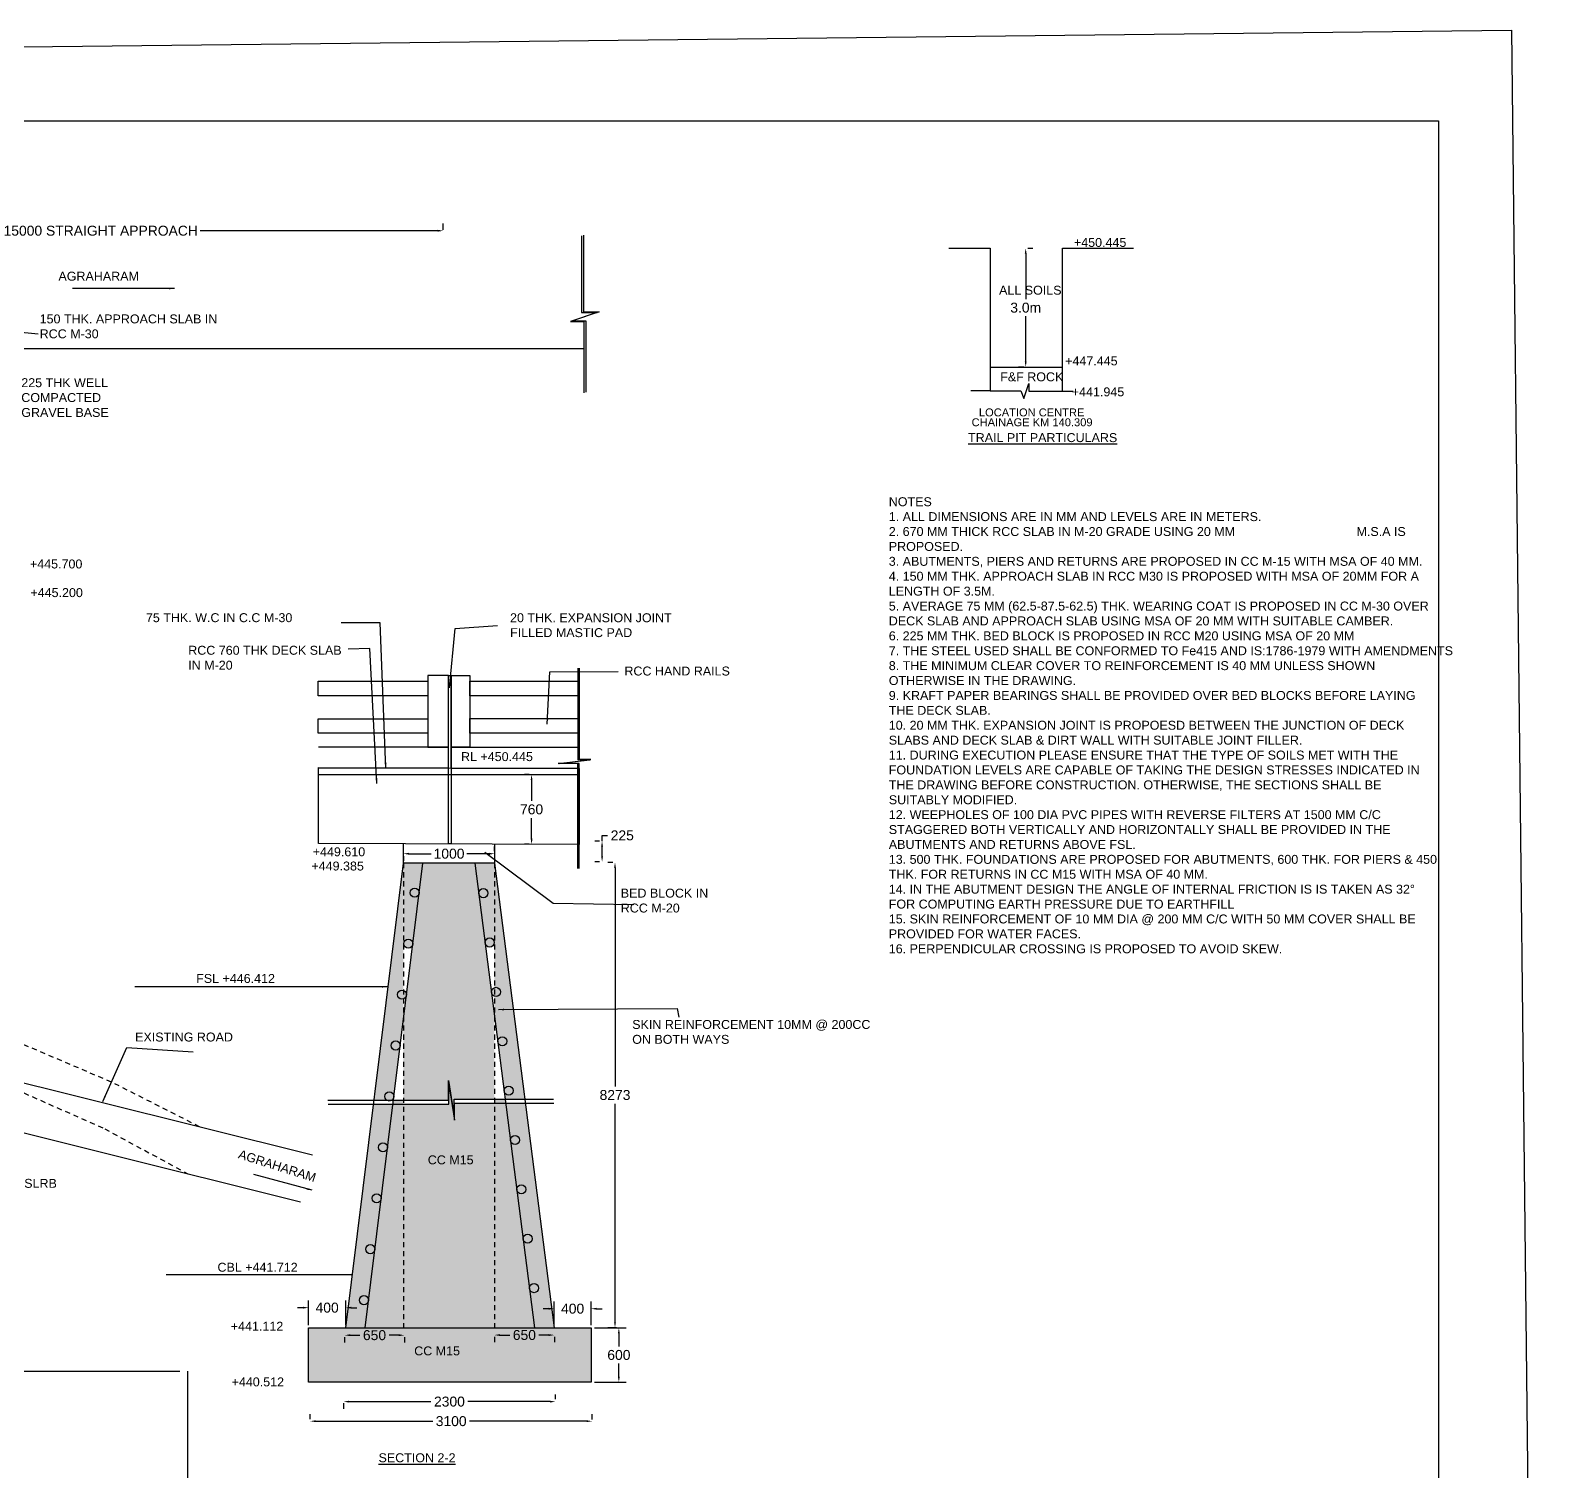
# Model space of a CAD drawing. Header units: metres. Extents: x 450 to 608, y 268 to 479.
# Drawn here: x 569.76 to 607.9, y 310.72 to 347 of the extents above; entities that cross this region are included whole.
import ezdxf

# ---------------------------------------------------------------- set-up
doc = ezdxf.new("R2010")
doc.units = ezdxf.units.M
doc.header["$MEASUREMENT"] = 0
doc.linetypes.add('HIDDEN', pattern=[9.525, 6.35, -3.175])
for name, color, linetype in [('DIMENSION', 255, 'Continuous'), ('DRAWING', 7, 'Continuous'), ('HATCH', 7, 'Continuous'), ('TEXT', 255, 'Continuous')]:
    doc.layers.add(name, color=color, linetype=linetype)
doc.styles.get("Standard").update_dxf_attribs({"font": 'arial.ttf'})
doc.dimstyles.get("Standard").update_dxf_attribs({"dimtxt": 0.25, "dimasz": 0.14, "dimexe": 0.18, "dimexo": 0.0625, "dimgap": 0.09, "dimtad": 0, "dimtih": 1, "dimtoh": 1, "dimdec": 4, "dimzin": 0, "dimdsep": 46, "dimtxsty": 'Standard', "dimcen": 0.09, "dimadec": 0, "dimazin": 0, "dimtfac": 1, "dimtdec": 4, "dimtofl": 0, "dimtmove": 0, "dimatfit": 3, "dimfxl": 0, "dimtolj": 1, "dimtzin": 0, "dimarcsym": 0})

# ---------------------------------------------------------------- blocks, each defined once
blk = doc.blocks.new('*D80')
at = {"layer": 'Defpoints', "color": 0, "ltscale": 0.02, "transparency": 16777216}
for p in [(594.797, 341.516), (594.81, 338.523), (594.829, 338.523)]:
    blk.add_point(p, dxfattribs=at)
at = {"layer": 'DIMENSION', "color": 0, "lineweight": -2, "ltscale": 0.02, "transparency": 16777216}
for p, q in [((594.81, 341.376), (594.81, 340.237)), ((594.86, 341.516), (594.99, 341.516)), ((594.81, 338.663), (594.81, 339.802)), ((594.766, 338.523), (594.63, 338.523))]:
    blk.add_line(p, q, dxfattribs=at)
at = {"layer": 'DIMENSION', "color": 0, "ltscale": 0.02, "transparency": 16777216}
for points in [[(594.786, 341.376), (594.833, 341.376), (594.81, 341.516)], [(594.786, 338.663), (594.833, 338.663), (594.81, 338.523)]]:
    blk.add_solid(points, dxfattribs=at)
at = {"layer": 'DIMENSION', "color": 0, "ltscale": 0.02, "transparency": 16777216, "insert": (594.81, 340.019), "char_height": 0.25, "attachment_point": 5}
blk.add_mtext('\\A1;3.0m', dxfattribs=at)
blk = doc.blocks.new('*D116')
at = {"layer": 'Defpoints', "color": 0, "ltscale": 0.02, "transparency": 16777216}
for p in [(579.149, 326.28), (581.445, 326.275), (581.445, 326.275)]:
    blk.add_point(p, dxfattribs=at)
at = {"layer": 'DIMENSION', "color": 0, "lineweight": -2, "ltscale": 0.02, "transparency": 16777216}
for p, q in [((581.445, 326.338), (581.445, 326.455)), ((579.149, 326.217), (579.149, 326.095)), ((579.289, 326.275), (579.846, 326.275)), ((581.305, 326.275), (580.748, 326.275))]:
    blk.add_line(p, q, dxfattribs=at)
at = {"layer": 'DIMENSION', "color": 0, "ltscale": 0.02, "transparency": 16777216}
for points in [[(579.289, 326.299), (579.289, 326.252), (579.149, 326.275)], [(581.305, 326.299), (581.305, 326.252), (581.445, 326.275)]]:
    blk.add_solid(points, dxfattribs=at)
at = {"layer": 'DIMENSION', "color": 0, "ltscale": 0.02, "transparency": 16777216, "insert": (580.297, 326.275), "char_height": 0.25, "attachment_point": 5}
blk.add_mtext('\\A1;1000', dxfattribs=at)
blk = doc.blocks.new('*D117')
at = {"layer": 'Defpoints', "color": 0, "ltscale": 0.02, "transparency": 16777216}
for p in [(582.374, 328.27), (582.374, 328.27), (582.374, 326.512)]:
    blk.add_point(p, dxfattribs=at)
at = {"layer": 'DIMENSION', "color": 0, "lineweight": -2, "ltscale": 0.02, "transparency": 16777216}
for p, q in [((582.312, 328.27), (582.194, 328.27)), ((582.374, 328.13), (582.374, 327.609)), ((582.374, 326.652), (582.374, 327.174)), ((582.312, 326.512), (582.194, 326.512))]:
    blk.add_line(p, q, dxfattribs=at)
at = {"layer": 'DIMENSION', "color": 0, "ltscale": 0.02, "transparency": 16777216}
for points in [[(582.351, 328.13), (582.398, 328.13), (582.374, 328.27)], [(582.351, 326.652), (582.398, 326.652), (582.374, 326.512)]]:
    blk.add_solid(points, dxfattribs=at)
at = {"layer": 'DIMENSION', "color": 0, "ltscale": 0.02, "transparency": 16777216, "insert": (582.374, 327.391), "char_height": 0.25, "attachment_point": 5}
blk.add_mtext('\\A1;760', dxfattribs=at)
blk = doc.blocks.new('*D120')
at = {"layer": 'Defpoints', "color": 0, "ltscale": 0.02, "transparency": 16777216}
for p in [(562.909, 341.848), (580.153, 341.955), (580.153, 341.917)]:
    blk.add_point(p, dxfattribs=at)
at = {"layer": 'DIMENSION', "color": 0, "lineweight": -2, "ltscale": 0.02, "transparency": 16777216}
for p, q in [((562.909, 341.911), (562.909, 342.135)), ((580.153, 341.979), (580.153, 342.135)), ((563.049, 341.955), (569.028, 341.955)), ((580.013, 341.955), (574.033, 341.955))]:
    blk.add_line(p, q, dxfattribs=at)
at = {"layer": 'DIMENSION', "color": 0, "ltscale": 0.02, "transparency": 16777216}
for points in [[(563.049, 341.979), (563.049, 341.932), (562.909, 341.955)], [(580.013, 341.979), (580.013, 341.932), (580.153, 341.955)]]:
    blk.add_solid(points, dxfattribs=at)
at = {"layer": 'DIMENSION', "color": 0, "ltscale": 0.02, "transparency": 16777216, "insert": (571.531, 341.955), "char_height": 0.25, "attachment_point": 5}
blk.add_mtext('\\A1;15000 STRAIGHT APPROACH', dxfattribs=at)
blk = doc.blocks.new('*D134')
at = {"layer": 'Defpoints', "color": 0, "ltscale": 0.02, "transparency": 16777216}
for p in [(584.148, 326.595), (584.148, 326.595), (584.148, 326.07)]:
    blk.add_point(p, dxfattribs=at)
at = {"layer": 'DIMENSION', "color": 0, "lineweight": -2, "ltscale": 0.02, "transparency": 16777216}
for p, q in [((584.086, 326.595), (583.968, 326.595)), ((584.148, 326.595), (584.148, 326.735)), ((584.148, 326.735), (584.288, 326.735)), ((584.148, 326.21), (584.148, 326.455)), ((584.086, 326.07), (583.968, 326.07))]:
    blk.add_line(p, q, dxfattribs=at)
at = {"layer": 'DIMENSION', "color": 0, "ltscale": 0.02, "transparency": 16777216}
for points in [[(584.125, 326.455), (584.172, 326.455), (584.148, 326.595)], [(584.125, 326.21), (584.172, 326.21), (584.148, 326.07)]]:
    blk.add_solid(points, dxfattribs=at)
at = {"layer": 'DIMENSION', "color": 0, "ltscale": 0.02, "transparency": 16777216, "insert": (584.657, 326.735), "char_height": 0.25, "attachment_point": 5}
blk.add_mtext('\\A1;225', dxfattribs=at)
blk = doc.blocks.new('*D135')
at = {"layer": 'Defpoints', "color": 0, "ltscale": 0.02, "transparency": 16777216}
for p in [(577.697, 314.849), (576.761, 314.344), (577.697, 314.344)]:
    blk.add_point(p, dxfattribs=at)
at = {"layer": 'DIMENSION', "color": 0, "lineweight": -2, "ltscale": 0.02, "transparency": 16777216}
for p, q in [((576.761, 314.406), (576.761, 315.029)), ((577.697, 314.406), (577.697, 315.029)), ((576.621, 314.849), (576.481, 314.849)), ((577.837, 314.849), (577.977, 314.849))]:
    blk.add_line(p, q, dxfattribs=at)
at = {"layer": 'DIMENSION', "color": 0, "ltscale": 0.02, "transparency": 16777216}
for points in [[(576.621, 314.873), (576.621, 314.826), (576.761, 314.849)], [(577.837, 314.873), (577.837, 314.826), (577.697, 314.849)]]:
    blk.add_solid(points, dxfattribs=at)
at = {"layer": 'DIMENSION', "color": 0, "ltscale": 0.02, "transparency": 16777216, "insert": (577.229, 314.849), "char_height": 0.25, "attachment_point": 5}
blk.add_mtext('\\A1;400', dxfattribs=at)
blk = doc.blocks.new('*D136')
at = {"layer": 'Defpoints', "color": 0, "ltscale": 0.02, "transparency": 16777216}
for p in [(583.87, 314.823), (582.944, 314.344), (583.87, 314.344)]:
    blk.add_point(p, dxfattribs=at)
at = {"layer": 'DIMENSION', "color": 0, "lineweight": -2, "ltscale": 0.02, "transparency": 16777216}
for p, q in [((582.804, 314.823), (582.664, 314.823)), ((582.944, 314.406), (582.944, 315.003)), ((583.87, 314.406), (583.87, 315.003)), ((584.01, 314.823), (584.15, 314.823))]:
    blk.add_line(p, q, dxfattribs=at)
at = {"layer": 'DIMENSION', "color": 0, "ltscale": 0.02, "transparency": 16777216}
for points in [[(582.804, 314.846), (582.804, 314.799), (582.944, 314.823)], [(584.01, 314.846), (584.01, 314.799), (583.87, 314.823)]]:
    blk.add_solid(points, dxfattribs=at)
at = {"layer": 'DIMENSION', "color": 0, "ltscale": 0.02, "transparency": 16777216, "insert": (583.407, 314.823), "char_height": 0.25, "attachment_point": 5}
blk.add_mtext('\\A1;400', dxfattribs=at)
blk = doc.blocks.new('*D137')
at = {"layer": 'Defpoints', "color": 0, "ltscale": 0.02, "transparency": 16777216}
for p in [(583.899, 314.344), (584.571, 314.344), (583.899, 312.971)]:
    blk.add_point(p, dxfattribs=at)
at = {"layer": 'DIMENSION', "color": 0, "lineweight": -2, "ltscale": 0.02, "transparency": 16777216}
for p, q in [((583.961, 314.344), (584.751, 314.344)), ((584.571, 314.204), (584.571, 313.875)), ((584.571, 313.111), (584.571, 313.44)), ((583.961, 312.971), (584.751, 312.971))]:
    blk.add_line(p, q, dxfattribs=at)
at = {"layer": 'DIMENSION', "color": 0, "ltscale": 0.02, "transparency": 16777216}
for points in [[(584.547, 314.204), (584.594, 314.204), (584.571, 314.344)], [(584.547, 313.111), (584.594, 313.111), (584.571, 312.971)]]:
    blk.add_solid(points, dxfattribs=at)
at = {"layer": 'DIMENSION', "color": 0, "ltscale": 0.02, "transparency": 16777216, "insert": (584.571, 313.658), "char_height": 0.25, "attachment_point": 5}
blk.add_mtext('\\A1;600', dxfattribs=at)
blk = doc.blocks.new('*D138')
at = {"layer": 'Defpoints', "color": 0, "ltscale": 0.02, "transparency": 16777216}
for p in [(577.64, 312.504), (582.974, 312.484), (582.974, 312.484)]:
    blk.add_point(p, dxfattribs=at)
at = {"layer": 'DIMENSION', "color": 0, "lineweight": -2, "ltscale": 0.02, "transparency": 16777216}
for p, q in [((577.64, 312.442), (577.64, 312.304)), ((577.78, 312.484), (579.842, 312.484)), ((582.834, 312.484), (580.772, 312.484)), ((582.974, 312.547), (582.974, 312.664))]:
    blk.add_line(p, q, dxfattribs=at)
at = {"layer": 'DIMENSION', "color": 0, "ltscale": 0.02, "transparency": 16777216}
for points in [[(577.78, 312.508), (577.78, 312.461), (577.64, 312.484)], [(582.834, 312.508), (582.834, 312.461), (582.974, 312.484)]]:
    blk.add_solid(points, dxfattribs=at)
at = {"layer": 'DIMENSION', "color": 0, "ltscale": 0.02, "transparency": 16777216, "insert": (580.307, 312.484), "char_height": 0.25, "attachment_point": 5}
blk.add_mtext('\\A1;2300', dxfattribs=at)
blk = doc.blocks.new('*D139')
at = {"layer": 'Defpoints', "color": 0, "ltscale": 0.02, "transparency": 16777216}
for p in [(576.802, 311.982), (583.9, 311.992), (583.9, 311.972)]:
    blk.add_point(p, dxfattribs=at)
at = {"layer": 'DIMENSION', "color": 0, "lineweight": -2, "ltscale": 0.02, "transparency": 16777216}
for p, q in [((576.802, 312.045), (576.802, 312.172)), ((576.942, 311.992), (579.889, 311.992)), ((583.76, 311.992), (580.814, 311.992)), ((583.9, 312.035), (583.9, 312.172))]:
    blk.add_line(p, q, dxfattribs=at)
at = {"layer": 'DIMENSION', "color": 0, "ltscale": 0.02, "transparency": 16777216}
for points in [[(576.942, 312.015), (576.942, 311.969), (576.802, 311.992)], [(583.76, 312.015), (583.76, 311.969), (583.9, 311.992)]]:
    blk.add_solid(points, dxfattribs=at)
at = {"layer": 'DIMENSION', "color": 0, "ltscale": 0.02, "transparency": 16777216, "insert": (580.351, 311.992), "char_height": 0.25, "attachment_point": 5}
blk.add_mtext('\\A1;3100', dxfattribs=at)
blk = doc.blocks.new('*D140')
at = {"layer": 'Defpoints', "color": 0, "ltscale": 0.02, "transparency": 16777216}
for p in [(584.474, 326.058), (584.484, 326.058), (584.571, 314.344)]:
    blk.add_point(p, dxfattribs=at)
at = {"layer": 'DIMENSION', "color": 0, "lineweight": -2, "ltscale": 0.02, "transparency": 16777216}
for p, q in [((584.422, 326.058), (584.294, 326.058)), ((584.474, 325.918), (584.474, 320.419)), ((584.474, 314.484), (584.474, 319.983)), ((584.508, 314.344), (584.294, 314.344))]:
    blk.add_line(p, q, dxfattribs=at)
at = {"layer": 'DIMENSION', "color": 0, "ltscale": 0.02, "transparency": 16777216}
for points in [[(584.451, 325.918), (584.497, 325.918), (584.474, 326.058)], [(584.451, 314.484), (584.497, 314.484), (584.474, 314.344)]]:
    blk.add_solid(points, dxfattribs=at)
at = {"layer": 'DIMENSION', "color": 0, "ltscale": 0.02, "transparency": 16777216, "insert": (584.474, 320.201), "char_height": 0.25, "attachment_point": 5}
blk.add_mtext('\\A1;8273', dxfattribs=at)
blk = doc.blocks.new('*D192')
at = {"color": 0, "lineweight": -2, "ltscale": 0.02, "transparency": 16777216}
for p, q in [((577.67, 314.108), (577.67, 313.976)), ((577.81, 314.156), (578.055, 314.156)), ((579.032, 314.156), (578.788, 314.156)), ((579.172, 314.108), (579.172, 313.976))]:
    blk.add_line(p, q, dxfattribs=at)
at = {"color": 0, "ltscale": 0.02, "transparency": 16777216}
for points in [[(577.81, 314.18), (577.81, 314.133), (577.67, 314.156)], [(579.032, 314.18), (579.032, 314.133), (579.172, 314.156)]]:
    blk.add_solid(points, dxfattribs=at)
at = {"layer": 'Defpoints', "color": 0, "ltscale": 0.02, "transparency": 16777216}
for p in [(577.67, 314.171), (579.172, 314.171), (579.172, 314.156)]:
    blk.add_point(p, dxfattribs=at)
at = {"color": 0, "ltscale": 0.02, "transparency": 16777216, "insert": (578.421, 314.156), "char_height": 0.25, "attachment_point": 5}
blk.add_mtext('\\A1;650', dxfattribs=at)
blk = doc.blocks.new('*D193')
at = {"color": 0, "lineweight": -2, "ltscale": 0.02, "transparency": 16777216}
for p, q in [((581.438, 314.116), (581.438, 313.98)), ((581.578, 314.16), (581.826, 314.16)), ((582.808, 314.16), (582.559, 314.16)), ((582.948, 314.116), (582.948, 313.98))]:
    blk.add_line(p, q, dxfattribs=at)
at = {"color": 0, "ltscale": 0.02, "transparency": 16777216}
for points in [[(581.578, 314.183), (581.578, 314.137), (581.438, 314.16)], [(582.808, 314.183), (582.808, 314.137), (582.948, 314.16)]]:
    blk.add_solid(points, dxfattribs=at)
at = {"layer": 'Defpoints', "color": 0, "ltscale": 0.02, "transparency": 16777216}
for p in [(581.438, 314.178), (582.948, 314.178), (582.948, 314.16)]:
    blk.add_point(p, dxfattribs=at)
at = {"color": 0, "ltscale": 0.02, "transparency": 16777216, "insert": (582.193, 314.16), "char_height": 0.25, "attachment_point": 5}
blk.add_mtext('\\A1;650', dxfattribs=at)

msp = doc.modelspace()

# ---------------------------------------------------------------- hatches: boundary and pattern name
at = {"layer": 'HATCH', "ltscale": 0.02}
h = msp.add_hatch(dxfattribs=at)
h.set_pattern_fill('AR-CONC', color=256, scale=0.09)
h.set_pattern_definition([(50, (0, 0), (0.64553416, -0.05647692), [0.0675, -0.7425]), (355, (0, 0), (-0.1248762, 0.6769729), [0.054, -0.594]), (100.45144, (0.0538, -0.0047), (0.52065796, 0.620496), [0.0573662, -0.6310279]), (46.1842, (0, 0.18), (0.9605172, -0.1489674), [0.10125, -1.11375]), (96.63564, (0.08, 0.1676), (0.8411958, 0.8767067), [0.0860493, -0.9465424]), (351.18416, (0, 0.18), (0.8411958, 0.8767067), [0.081, -0.891]), (21, (0.09, 0.135), (0.53721635, -0.362357), [0.0675, -0.7425]), (326, (0.09, 0.135), (0.2189838, 0.65263504), [0.054, -0.594]), (71.45144, (0.13477, 0.1048), (0.75620014, 0.29027804), [0.0573662, -0.6310279]), (37.5, (0, 0), (0.01094387, 0.29960447), [0, -0.5868, 0, -0.603, 0, -0.59625]), (7.5, (0, 0), (0.23676258, 0.35497054), [0, -0.3438, 0, -0.5733, 0, -0.22725]), (327.5, (-0.2007, 0), (0.48044019, -0.020299385), [0, -0.225, 0, -0.702, 0, -0.9315]), (317.5, (-0.2907, 0), (0.52486755, 0.09009448), [0, -0.2925, 0, -0.4662, 0, -0.6615])])
h.paths.add_polyline_path([(581.44054, 322.20102), (581.36782, 322.768, -0.06386683), (581.3641, 322.79706), (581.20845, 324.01059, -0.06386683), (581.20473, 324.03965), (581.04908, 325.25318, -0.06386683), (581.04536, 325.28224), (580.94889, 326.0344), (579.63792, 326.0344), (579.14903, 322.09739), (579.14903, 320.06883), (580.28305, 320.06883), (580.28305, 320.56586), (580.42704, 319.66335), (580.42704, 320.09498), (581.44054, 320.09498)])
h.paths.add_polyline_path([(581.44054, 319.99879), (580.43398, 319.99879), (580.43398, 319.56716), (580.28999, 320.46967), (580.28999, 319.97264), (579.14903, 319.97264), (579.14903, 314.34399), (581.44054, 314.34399)])
h.paths.add_polyline_path([(579.14903, 319.97264), (578.88519, 319.97264), (578.18625, 314.34399), (579.14903, 314.34399)])
h.paths.add_polyline_path([(582.16468, 316.55506, -0.06386683), (582.16095, 316.58411), (582.00531, 317.79765, -0.06386683), (582.00158, 317.8267), (581.84593, 319.04024, -0.06386683), (581.84221, 319.06929), (581.72299, 319.99879), (581.44054, 319.99879), (581.44054, 314.34399), (582.44826, 314.34399), (582.32405, 315.31247, -0.06386683), (582.32032, 315.34153)])
h.paths.add_polyline_path([(583.87049, 314.34399), (576.76147, 314.34399), (576.76147, 312.97125), (583.87049, 312.97125)])
h.paths.add_polyline_path([(578.58913, 317.58841, -0.94006051), (578.35974, 317.6026, -1), (578.59001, 317.6026, -0.03089568), (578.58913, 317.58841), (578.74828, 318.87009, -0.94006051), (578.51889, 318.88428, -1), (578.74916, 318.88428, -0.03089568), (578.74828, 318.87009), (578.88519, 319.97264), (578.39631, 319.97264), (577.69737, 314.34399), (578.18625, 314.34399), (578.27082, 315.02506, -0.94006051), (578.04143, 315.03925, -1), (578.2717, 315.03925, -0.03089568), (578.27082, 315.02506), (578.42997, 316.30674, -0.94006051), (578.20058, 316.32092, -1), (578.43085, 316.32092, -0.03089568), (578.42997, 316.30674)])
h.paths.add_polyline_path([(579.14903, 322.62047, -0.51522495), (578.99635, 322.72931, -0.51522495), (579.14903, 322.83815), (579.14903, 326.0344), (578.40825, 320.06883), (578.73135, 320.06883, -0.25639233), (578.67804, 320.16596, -1), (578.90831, 320.16596, -0.03089568), (578.90743, 320.15177), (579.06659, 321.43345, -0.94006051), (578.8372, 321.44763, -1), (579.06747, 321.44763, -0.03089568), (579.06659, 321.43345), (579.14903, 322.09739)])
h.paths.add_polyline_path([(579.63792, 326.0344), (579.14903, 326.0344), (579.1555, 324.01099, -1), (579.38577, 324.01099, -0.03089568), (579.38489, 323.9968), (579.54405, 325.27848, -0.94006051), (579.31466, 325.29267, -1), (579.54493, 325.29267, -0.03089568), (579.54405, 325.27848)], flags=17)
h.paths.add_polyline_path([(581.44054, 326.0344), (580.94889, 326.0344), (581.04536, 325.28224, -1), (581.27562, 325.28224, -0.87993454), (581.04908, 325.25318), (581.20473, 324.03965, -1), (581.43499, 324.03965)], flags=17)
h.paths.add_polyline_path([(581.44499, 326.0344), (581.44054, 326.0344), (581.44054, 322.9055, -0.5185459), (581.59437, 322.79706, -0.5185459), (581.44054, 322.68862), (581.44054, 322.20102), (581.52347, 321.55447, -1), (581.75374, 321.55447, -0.87993454), (581.52719, 321.52541), (581.68284, 320.31188, -1), (581.91311, 320.31188, -0.87993454), (581.68656, 320.28283), (581.71066, 320.09498), (582.20677, 320.09498)])
h.paths.add_polyline_path([(582.2191, 319.99879), (581.72299, 319.99879), (581.84221, 319.06929, -1), (582.07248, 319.06929, -0.87993454), (581.84593, 319.04024), (582.00158, 317.8267, -1), (582.23185, 317.8267, -0.87993454), (582.00531, 317.79765), (582.16095, 316.58411, -1), (582.39122, 316.58411, -0.87993454), (582.16468, 316.55506), (582.32032, 315.34153, -1), (582.55059, 315.34153, -0.87993454), (582.32405, 315.31247), (582.44826, 314.34399), (582.94437, 314.34399)])
h.paths.add_polyline_path([(581.71066, 320.09498), (581.44054, 320.09498), (581.44054, 319.99879), (581.72299, 319.99879)])
h.paths.add_polyline_path([(579.14903, 320.06883), (578.89714, 320.06883), (578.88519, 319.97264), (579.14903, 319.97264)])
h.paths.add_polyline_path([(517.07447, 319.90525), (507.19194, 319.90525), (507.19194, 318.48031), (517.07447, 318.48031)])
h.paths.add_polyline_path([(511.11514, 327.28782), (508.28112, 319.90525), (511.11514, 319.90525)], flags=17)
h.paths.add_polyline_path([(513.4218, 328.34044), (511.51922, 328.34044), (511.11514, 327.28782), (511.11514, 319.90525), (513.4218, 319.90525)])
h.paths.add_polyline_path([(513.4218, 328.34044), (513.4218, 319.90525), (516.39117, 319.90525)])
h.paths.add_polyline_path([(509.88812, 324.63154, -1), (510.08515, 324.63154, -0.0918906), (510.0786, 324.59624), (510.48265, 325.64879, -0.8313615), (510.2922, 325.68416, -1), (510.48922, 325.68416, -0.0918906), (510.48268, 325.64886), (510.88672, 326.70138, -0.83123493), (510.69628, 326.73678, -1), (510.8933, 326.73678, -0.0918906), (510.88676, 326.70148), (511.11514, 327.2933), (511.11514, 327.73751, -0.13958997), (511.10036, 327.7894, -0.13958997), (511.11514, 327.84129), (511.11514, 328.34044), (507.87704, 319.90525), (508.28112, 319.90525), (508.46228, 320.38576, -0.83168533), (508.27181, 320.42106, -1), (508.46883, 320.42106, -0.0918906), (508.46228, 320.38576), (508.86635, 321.43834, -0.83153287), (508.67589, 321.47368, -1), (508.87291, 321.47368, -0.0918906), (508.86636, 321.43838), (509.27043, 322.49096, -0.83150962), (509.07996, 322.5263, -1), (509.27699, 322.5263, -0.0918906), (509.27044, 322.491), (509.6745, 323.54357, -0.83147801), (509.48404, 323.57892, -1), (509.68107, 323.57892, -0.0918906), (509.67452, 323.54362), (510.07858, 324.59618, -0.83143253)])
h.paths.add_polyline_path([(511.51922, 328.34044), (511.11514, 328.34044), (511.11514, 327.84129, -0.7550172), (511.29738, 327.7894, -0.0918906), (511.29084, 327.7541)])
h.paths.add_polyline_path([(511.29084, 327.7541, -0.62010438), (511.11514, 327.73751), (511.11514, 327.28782)])
h.paths.add_polyline_path([(579.6701, 318.23056), (581.29201, 318.23189), (581.29152, 318.82623), (579.66961, 318.82491)], flags=24)
h.paths.add_polyline_path([(579.32828, 313.42245), (580.95018, 313.42378), (580.9497, 314.01812), (579.32779, 314.01679)], flags=24)
h = msp.add_hatch(color=256, dxfattribs=at)
h.dxf.hatch_style = 1
h.paths.add_polyline_path([(579.54493, 325.29267, 1), (579.31466, 325.29267, 1)])
h.paths.add_polyline_path([(581.27562, 325.28224, 1), (581.04536, 325.28224), (581.04908, 325.25318, 0.87993454)])
h.paths.add_polyline_path([(579.38577, 324.01099, 1), (579.1555, 324.01099, 1)])
h.paths.add_polyline_path([(581.43499, 324.03965, 1), (581.20473, 324.03965), (581.20845, 324.01059, 0.87993454)])
h.paths.add_polyline_path([(579.14903, 322.83815, 0.51522495), (578.99635, 322.72931, 0.51522495), (579.14903, 322.62047)])
h.paths.add_polyline_path([(579.14903, 322.83815), (579.14903, 322.62047, 0.31993603), (579.22662, 322.72931, 0.31993603)])
h.paths.add_polyline_path([(581.44054, 322.9055, 0.31704942), (581.3641, 322.79706), (581.36782, 322.768, 0.24815767), (581.44054, 322.68862)])
h.paths.add_polyline_path([(581.59437, 322.79706, 0.5185459), (581.44054, 322.9055), (581.44054, 322.68862, 0.5185459)])
h.paths.add_polyline_path([(581.52347, 321.55447), (581.52719, 321.52541, 0.87993454), (581.75374, 321.55447, 1)])
h.paths.add_polyline_path([(579.06747, 321.44763, 1), (578.8372, 321.44763, 1)])
h.paths.add_polyline_path([(578.67804, 320.16596, 1), (578.90831, 320.16596, 1)])
h.paths.add_polyline_path([(581.68284, 320.31188), (581.68656, 320.28283, 0.87993454), (581.91311, 320.31188, 1)])
h.paths.add_polyline_path([(582.07248, 319.06929, 1), (581.84221, 319.06929), (581.84593, 319.04024, 0.87993454)])
h.paths.add_polyline_path([(578.74916, 318.88428, 1), (578.51889, 318.88428, 1)])
h.paths.add_polyline_path([(578.59001, 317.6026, 1), (578.35974, 317.6026, 1)])
h.paths.add_polyline_path([(582.23185, 317.8267, 1), (582.00158, 317.8267), (582.00531, 317.79765, 0.87993454)])
h.paths.add_polyline_path([(582.16095, 316.58411), (582.16468, 316.55506, 0.87993454), (582.39122, 316.58411, 1)])
h.paths.add_polyline_path([(578.20058, 316.32092, 1), (578.43085, 316.32092, 1)])
h.paths.add_polyline_path([(578.2717, 315.03925, 1), (578.04143, 315.03925, 1)])
h.paths.add_polyline_path([(582.32032, 315.34153), (582.32405, 315.31247, 0.87993454), (582.55059, 315.34153, 1)])

# ---------------------------------------------------------------- linework, layer by layer
at = {"ltscale": 0.02}
msp.add_lwpolyline([(607.8957, 269.45396), (499.25064, 268.24329), (498.38651, 345.78987), (607.03157, 347.00054)], close=True, dxfattribs=at)
at = {"layer": 'DRAWING', "ltscale": 0.02}
for p, q in [((580.28525, 328.95768), (577.00852, 328.95768)), ((580.28522, 328.43933), (580.28525, 328.95768)), ((580.34945, 328.95967), (583.57054, 328.95967)), ((580.34945, 328.42031), (580.34945, 328.95967)), ((577.00849, 328.43933), (580.28522, 328.43933)), ((583.57054, 328.42031), (580.34945, 328.42031))]:
    msp.add_line(p, q, dxfattribs=at)
for points in [[(583.6323, 341.82949), (583.6323, 339.89494), (584.02599, 339.89494), (583.35299, 339.67078), (583.68949, 339.67078), (583.68949, 337.8774)], [(583.6839, 341.84668), (583.6839, 339.91213), (584.0776, 339.91213), (583.40459, 339.68797), (583.7411, 339.68797), (583.7411, 337.89459)], [(592.87229, 341.51614), (593.91864, 341.51614), (593.91864, 337.92928), (594.68862, 337.92928), (594.76623, 337.73402), (594.89225, 338.11148), (594.89225, 337.91469), (596.00658, 337.91469)], [(595.73847, 337.91469), (595.73847, 339.02005), (595.73847, 341.51614), (597.52549, 341.51614)], [(583.68949, 338.98013), (545.92986, 338.98013)], [(593.91864, 338.52256), (595.73847, 338.52256)], [(593.91864, 337.92928), (593.42907, 337.92928)], [(583.53905, 325.90369), (583.53905, 328.54706), (583.04069, 328.54706), (583.8371, 328.64039), (583.54703, 328.64039), (583.54703, 330.94326)], [(583.57054, 325.90578), (583.57054, 328.54915), (583.07217, 328.54915), (583.86858, 328.64249), (583.57852, 328.64249), (583.57852, 330.94535)], [(577.00852, 328.27006), (583.57054, 328.27006)], [(581.44499, 326.51603), (581.44499, 326.0344), (579.14903, 326.0344), (579.14903, 326.5249)], [(577.69737, 314.34399), (579.14903, 326.0344)], [(578.18625, 314.34399), (579.63792, 326.0344)], [(580.94889, 326.0344), (582.44826, 314.34399)], [(581.44499, 326.0344), (582.94437, 314.34399)], [(552.07898, 324.87401), (576.85949, 318.69375)], [(551.77504, 323.69358), (576.55555, 317.51332)], [(577.2507, 320.06883), (580.28305, 320.06883), (580.28305, 320.56586), (580.42704, 319.66335), (580.42704, 320.09498), (582.92881, 320.09498)], [(577.25764, 319.97264), (580.28999, 319.97264), (580.28999, 320.46967), (580.43398, 319.56716), (580.43398, 319.99879), (582.93575, 319.99879)], [(577.86295, 315.67742), (573.17831, 315.67742)], [(566.62034, 313.25431), (573.5195, 313.25431)], [(573.71652, 313.25431), (573.71652, 308.82749), (575.76873, 298.24867), (575.76873, 296.12791)]]:
    msp.add_lwpolyline(points, dxfattribs=at)
for points in [[(580.28525, 330.75739), (579.76734, 330.75739), (579.76734, 328.95768), (580.28525, 328.95768)], [(580.34945, 326.52026), (580.28525, 326.52026), (580.28525, 330.75739), (580.34945, 330.75739)], [(580.34945, 330.75739), (580.819, 330.75739), (580.819, 328.95967), (580.34945, 328.95967)], [(579.76734, 330.25225), (577.00343, 330.25225), (577.00343, 330.61684), (579.76734, 330.61684)], [(580.819, 330.62071), (583.55145, 330.62071), (583.55145, 330.25227), (580.819, 330.25227)], [(579.76734, 329.30691), (577.00343, 329.30691), (577.00343, 329.67151), (579.76734, 329.67151)], [(580.819, 329.67535), (583.55145, 329.67535), (583.55145, 329.30691), (580.819, 329.30691)], [(583.57054, 326.50781), (577.00852, 326.53317), (577.00852, 328.44567), (583.57054, 328.42031)], [(576.76147, 314.34399), (583.87049, 314.34399), (583.87049, 312.97125), (576.76147, 312.97125)]]:
    msp.add_lwpolyline(points, close=True, dxfattribs=at)
at = {"layer": 'DRAWING', "linetype": 'HIDDEN', "ltscale": 0.02}
for points in [[(579.14903, 326.0344), (579.14903, 314.34399)], [(581.44054, 326.0344), (581.44054, 314.34399)], [(574.01981, 319.40197), (571.8039, 320.52599), (568.97557, 321.73141)], [(568.97557, 320.52954), (571.63152, 319.34979), (573.72485, 318.21929)]]:
    msp.add_lwpolyline(points, dxfattribs=at)
at = {"layer": 'DRAWING', "ltscale": 0.02}
for centre in [(579.42979, 325.29267), (581.16049, 325.28224), (579.27064, 324.01099), (581.31986, 324.03965), (579.11148, 322.72931), (581.47923, 322.79706), (578.95233, 321.44763), (581.6386, 321.55447), (581.79797, 320.31188), (578.79318, 320.16596), (578.63402, 318.88428), (581.95734, 319.06929), (578.47487, 317.6026), (582.11671, 317.8267), (582.27608, 316.58411), (578.31572, 316.32092), (582.43545, 315.34153), (578.15656, 315.03925)]:
    msp.add_circle(centre, 0.11513, dxfattribs=at)
at = {"layer": 'TEXT', "ltscale": 0.02}
msp.add_lwpolyline([(500.58522, 344.72169), (605.1961, 344.72169), (605.1961, 271.46101), (500.58522, 271.46101)], close=True, dxfattribs=at)

# ---------------------------------------------------------------- texts
at = {"layer": 'TEXT'}
for s, height, p in [('CHAINAGE KM 140.309', 0.2, (593.44848, 337.03429)), ('LOCATION CENTRE', 0.2, (593.63216, 337.28304)), ('+445.700', 0.225, (569.7497, 333.45566)), ('+445.200', 0.225, (569.76161, 332.73467)), ('RL +450.445', 0.225, (580.59918, 328.60639)), ('+449.385', 0.225, (576.83393, 325.85291)), ('+449.610', 0.225, (576.86678, 326.21063)), ('FSL +446.412', 0.225, (573.93332, 323.02272)), ('CBL +441.712', 0.225, (574.46979, 315.75395)), ('  +441.112', 0.225, (574.63055, 314.26944)), ('  +440.512', 0.225, (574.65068, 312.86811)), ('%%USECTION 2-2', 0.225, (578.52222, 310.95931))]:
    msp.add_text(s, height=height, dxfattribs=at).set_placement(p)
at = {"layer": 'TEXT', "char_height": 0.225, "attachment_point": 1}
for s, insert, width in [('  +450.445', (595.84851, 341.77325), 3.4248347), ('AGRAHARAM', (570.46652, 340.92373), 5.0288973), ('ALL SOILS', (594.13908, 340.57153), 3.4248347), ('150 THK. APPROACH SLAB IN RCC M-30', (569.99418, 339.84833), 5.0288973), ('+447.445', (595.80275, 338.7915), 3.4248347), ('F&F ROCK', (594.16754, 338.39107), 3.4248347), ('225 THK WELL COMPACTED GRAVEL BASE', (569.53217, 338.24396), 3.1789071), ('+441.945', (595.97013, 338.01281), 3.4248347), ('{\\LTRAIL PIT PARTICULARS}', (593.35864, 336.86088), 5.308137), ('NOTES \\P1. ALL DIMENSIONS ARE IN MM AND LEVELS ARE IN METERS. \\P2. 670 MM THICK RCC SLAB IN M-20 GRADE USING 20 MM                                   M.S.A IS PROPOSED. \\P3. ABUTMENTS, PIERS AND RETURNS ARE PROPOSED IN CC M-15 WITH MSA OF 40 MM. \\P4. 150 MM THK. APPROACH SLAB IN RCC M30 IS PROPOSED WITH MSA OF 20MM FOR A LENGTH OF 3.5M. \\P5. AVERAGE 75 MM (62.5-87.5-62.5) THK. WEARING COAT IS PROPOSED IN CC M-30 OVER DECK SLAB AND APPROACH SLAB USING MSA OF 20 MM WITH SUITABLE CAMBER. \\P6. 225 MM THK. BED BLOCK IS PROPOSED IN RCC M20 USING MSA OF 20 MM \\P7. THE STEEL USED SHALL BE CONFORMED TO Fe415 AND IS:1786-1979 WITH AMENDMENTS \\P8. THE MINIMUM CLEAR COVER TO REINFORCEMENT IS 40 MM UNLESS SHOWN OTHERWISE IN THE DRAWING. \\P9. KRAFT PAPER BEARINGS SHALL BE PROVIDED OVER BED BLOCKS BEFORE LAYING THE DECK SLAB. \\P10. 20 MM THK. EXPANSION JOINT IS PROPOESD BETWEEN THE JUNCTION OF DECK SLABS AND DECK SLAB & DIRT WALL WITH SUITABLE JOINT FILLER. \\P11. DURING EXECUTION PLEASE ENSURE THAT THE TYPE OF SOILS MET WITH THE FOUNDATION LEVELS ARE CAPABLE OF TAKING THE DESIGN STRESSES INDICATED IN THE DRAWING BEFORE CONSTRUCTION. OTHERWISE, THE SECTIONS SHALL BE SUITABLY MODIFIED. \\P12. WEEPHOLES OF 100 DIA PVC PIPES WITH REVERSE FILTERS AT 1500 MM C/C STAGGERED BOTH VERTICALLY AND HORIZONTALLY SHALL BE PROVIDED IN THE ABUTMENTS AND RETURNS ABOVE FSL. \\P13. 500 THK. FOUNDATIONS ARE PROPOSED FOR ABUTMENTS, 600 THK. FOR PIERS & 450 THK. FOR RETURNS IN CC M15 WITH MSA OF 40 MM. \\P14. IN THE ABUTMENT DESIGN THE ANGLE OF INTERNAL FRICTION IS IS TAKEN AS 32° FOR COMPUTING EARTH PRESSURE DUE TO EARTHFILL \\P15. SKIN REINFORCEMENT OF 10 MM DIA @ 200 MM C/C WITH 50 MM COVER SHALL BE PROVIDED FOR WATER FACES. \\P16. PERPENDICULAR CROSSING IS PROPOSED TO AVOID SKEW. ', (591.36401, 335.24743), 13.7790763), ('75 THK. W.C IN C.C M-30', (572.66884, 332.3289), 6.220623), ('20 THK. EXPANSION JOINT FILLED MASTIC PAD', (581.83258, 332.32736), 5.0737907), ('RCC 760 THK DECK SLAB IN M-20', (573.73398, 331.50824), 4.0526942), ('RCC HAND RAILS ', (584.71085, 330.98607), 6.220623), ('BED BLOCK IN RCC M-20', (584.61878, 325.39578), 2.6299422), ('SKIN REINFORCEMENT 10MM @ 200CC ON BOTH WAYS', (584.9066, 322.09016), 6.220623), ('EXISTING ROAD  ', (572.39687, 321.77385), 2.786021), ('PROPOSED SLRB', (567.73706, 318.09092), 2.786021)]:
    msp.add_mtext(s, dxfattribs=dict(at, insert=insert, width=width))
for s, insert, width, rotation in [('AGRAHARAM', (575.04043, 318.83142), 5.0288973, 342.500781), ('CC M15', (579.7619, 318.68146), 1.4644497, 0.04695), ('CC M15', (579.42008, 313.87335), 1.4644497, 0.04695)]:
    msp.add_mtext(s, dxfattribs=dict(at, insert=insert, width=width, rotation=rotation))

# ---------------------------------------------------------------- dimensions: what is measured, and where the dimension line sits
at = {"ltscale": 0.02}
for base, p1, p2, picture, middle in [((579.17243, 314.15627), (577.66986, 314.17074), (579.17243, 314.17074), '*D192', (578.42114, 314.15627)), ((582.9477, 314.15994), (581.43789, 314.17803), (582.9477, 314.17803), '*D193', (582.1928, 314.15994))]:
    dim = msp.add_linear_dim(base=base, p1=p1, p2=p2, text='650', dimstyle='Standard', dxfattribs=at)
    dim.commit()
    dim.dimension.update_dxf_attribs({"geometry": picture, "text_midpoint": middle})
at = {"layer": 'DIMENSION', "ltscale": 0.02}
for base, p1, p2, text, picture, middle in [((580.15328, 341.95521), (562.90856, 341.84823), (580.15328, 341.91685), '15000 STRAIGHT APPROACH', '*D120', (571.53092, 341.95521)), ((581.44499, 326.27521), (579.14903, 326.27965), (581.44499, 326.27521), '1000', '*D116', (580.29701, 326.27521)), ((577.69737, 314.84924), (576.76147, 314.34399), (577.69737, 314.34399), '400', '*D135', (577.22942, 314.84924)), ((583.87049, 314.82254), (582.94437, 314.34399), (583.87049, 314.34399), '400', '*D136', (583.40743, 314.82254)), ((582.97369, 312.48444), (577.64029, 312.50414), (582.97369, 312.48444), '2300', '*D138', (580.30699, 312.48444)), ((583.90039, 311.99185), (576.8023, 311.982), (583.90039, 311.97215), '3100', '*D139', (580.35134, 311.99185))]:
    dim = msp.add_linear_dim(base=base, p1=p1, p2=p2, text=text, dimstyle='Standard', dxfattribs=at)
    dim.commit()
    dim.dimension.update_dxf_attribs({"geometry": picture, "text_midpoint": middle})
for base, p1, p2, text, picture, middle in [((594.80955, 338.52256), (594.79701, 341.51614), (594.82856, 338.52256), '3.0m', '*D80', (594.80955, 340.01935)), ((582.37436, 328.27006), (582.37436, 326.51243), (582.37436, 328.27006), '760', '*D117', (582.37436, 327.39125)), ((584.14818, 326.59539), (584.14818, 326.07003), (584.14818, 326.59539), '225', '*D134', (584.65743, 326.73539)), ((584.4741, 326.05785), (584.57079, 314.34399), (584.48422, 326.05785), '8273', '*D140', (584.4741, 320.20092)), ((584.57079, 314.34399), (583.89871, 312.97125), (583.89871, 314.34399), '600', '*D137', (584.57079, 313.65762))]:
    dim = msp.add_linear_dim(base=base, p1=p1, p2=p2, angle=90, text=text, dimstyle='Standard', dxfattribs=at)
    dim.commit()
    dim.dimension.update_dxf_attribs({"geometry": picture, "text_midpoint": middle})

# ---------------------------------------------------------------- leaders
for points in [[(573.38782, 340.50196), (570.82157, 340.50196)], [(566.94198, 338.83446), (569.35822, 339.41726), (569.95334, 339.36196)], [(578.70699, 328.42356), (578.56503, 332.08361), (577.58073, 332.08361)], [(580.30647, 330.44746), (580.44844, 331.94175), (581.51792, 332.01739)], [(578.48031, 328.04292), (578.30254, 331.44055), (577.75809, 331.42281)], [(582.76718, 329.53954), (582.83345, 330.85413), (584.55593, 330.8636)], [(581.20154, 326.31094), (582.91366, 325.02776), (584.94685, 324.99568)], [(578.75129, 322.92698), (572.38826, 322.92698)], [(581.53972, 322.3511), (586.03778, 322.37986), (586.07612, 322.15942)], [(571.5841, 320.04109), (572.18626, 321.39885), (573.8538, 321.29085)], [(576.84914, 317.8039), (575.38238, 318.20506)]]:
    msp.add_leader(points, dimstyle='Standard', override={"dimgap": 0.09, "dimtad": 0}, dxfattribs=at)

doc.saveas('drawing.dxf')
